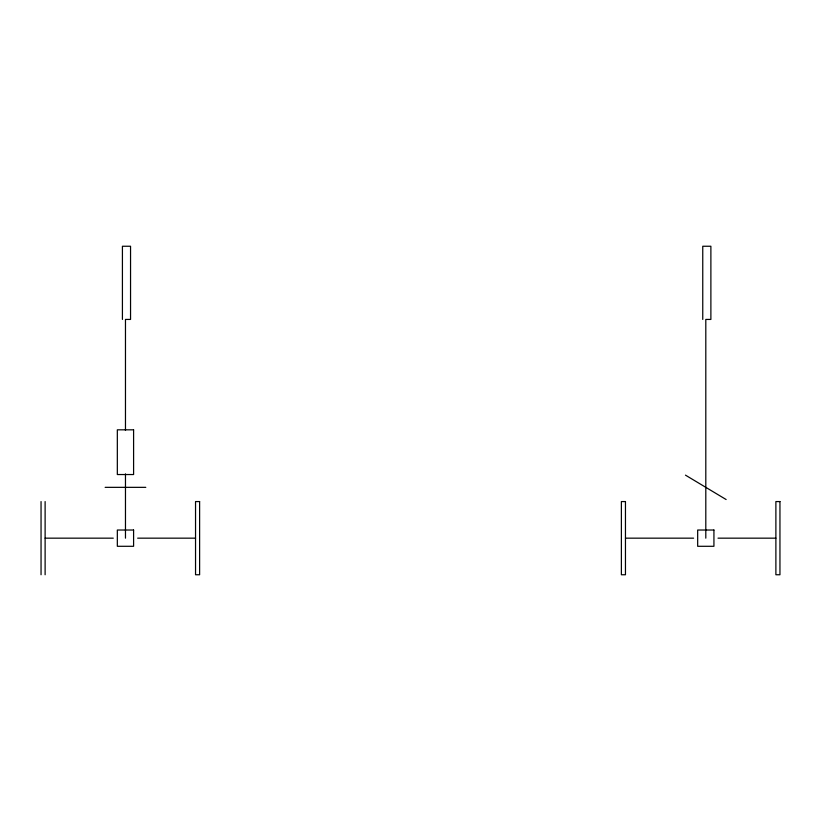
<?xml version="1.0" encoding="UTF-8"?>
<svg xmlns="http://www.w3.org/2000/svg" width="821" height="821" viewBox="0 0 821 821"><rect width="100%" height="100%" fill="white"/><g stroke="black" fill="none" stroke-linecap="round" stroke-linejoin="round"><path stroke-width="1.23" d="M105.139 487.346L145.799 487.346M45.114 538.166L113.267 538.166M137.661 538.166L195.542 538.166M625.458 538.166L693.612 538.166M718.006 538.166L775.886 538.166M685.473 475.143L726.133 499.537M705.803 538.166L705.803 319.431L710.883 319.431L710.883 246.249L702.755 246.249L702.755 319.431M125.469 430.471L125.469 319.431L130.549 319.431L130.549 246.249L122.421 246.249L122.421 319.431M125.469 473.871L125.469 538.166M45.114 501.569L45.114 574.751M41.05 501.569L41.05 574.751M133.597 429.824L117.331 429.824L117.331 474.538L133.597 474.538L133.597 429.824M199.616 501.569L195.542 501.569L195.542 574.751L199.616 574.751L199.616 501.569M625.458 501.569L621.384 501.569L621.384 574.751L625.458 574.751L625.458 501.569M779.95 501.569L775.886 501.569L775.886 574.751L779.95 574.751L779.95 501.569M133.597 530.027L117.331 530.027L117.331 546.293L133.597 546.293L133.597 530.027M713.931 530.027L697.676 530.027L697.676 546.293L713.931 546.293L713.931 530.027"/></g></svg>
